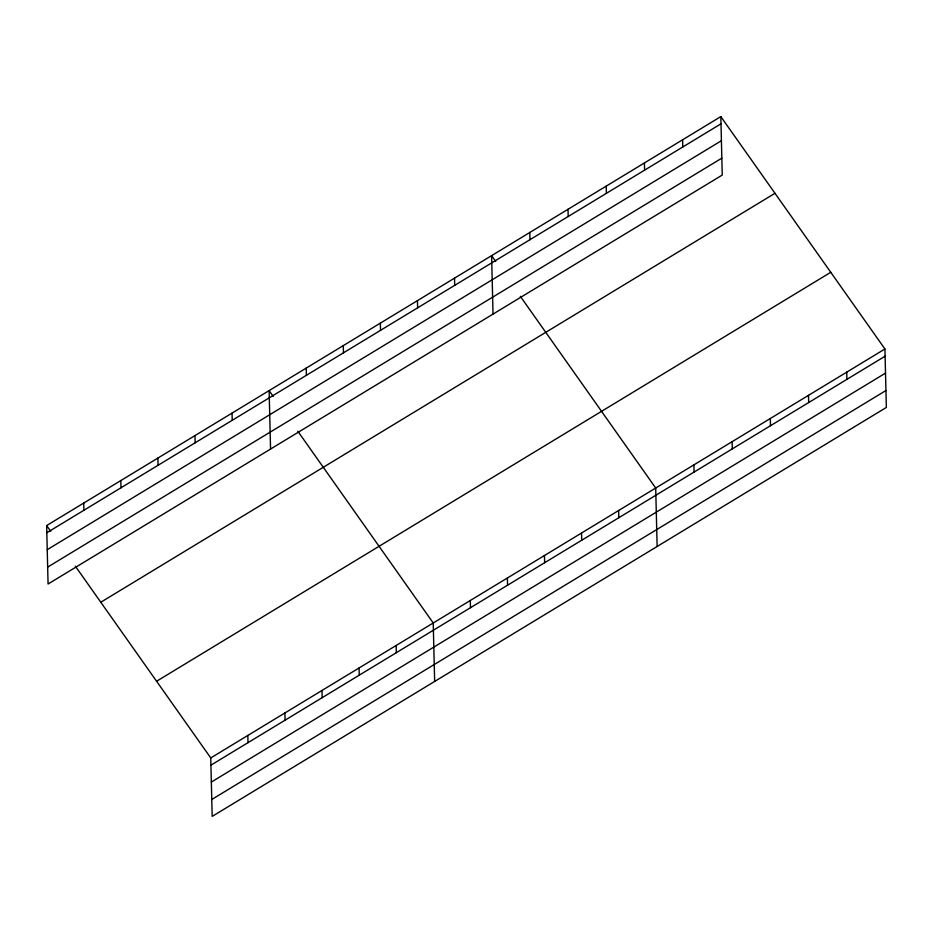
<?xml version="1.0" encoding="UTF-8"?>
<svg xmlns="http://www.w3.org/2000/svg" width="933" height="933" viewBox="0 0 933 933"><rect width="100%" height="100%" fill="white"/><g stroke="black" fill="none" stroke-linecap="round" stroke-linejoin="round"><path stroke-width="1.4" d="M720.824 116.602L722.247 175.054L48.073 584.011L46.65 525.559L720.824 116.602L884.927 348.989L886.35 407.441L212.176 816.398L210.753 757.946L75.363 566.226M46.825 532.766L720.999 123.809M47.245 549.677L721.407 140.72M47.665 567.101L721.839 158.143M100.799 602.24L774.973 193.294M156.592 681.253L830.767 272.296M210.753 757.946L884.927 348.989M210.928 765.153L885.102 356.196M211.336 782.064L885.51 373.107M211.768 799.488L885.942 390.53M495.703 261.462L491.609 255.642L493.032 314.106M520.322 296.309L655.701 488.029L657.135 546.493M273.229 396.408L269.124 390.6L270.558 449.053M297.849 431.268L433.227 622.987L434.65 681.44M46.65 525.559L50.755 531.367M846.721 372.162L846.896 379.369M808.514 395.335L808.689 402.543M770.308 418.509L770.483 425.716M732.113 441.682L732.288 448.89M693.907 464.856L694.082 472.063M682.618 139.775L682.793 146.982M644.411 162.948L644.598 170.156M618.626 510.526L618.801 517.733M606.217 186.122L606.392 193.329M581.539 533.011L581.726 540.23M568.01 209.295L568.185 216.503M544.464 555.508L544.639 562.716M529.804 232.469L529.979 239.688M507.389 578.005L507.564 585.213M470.302 600.49L470.477 607.698M454.523 278.139L454.698 285.346M417.448 300.636L417.622 307.843M396.152 645.473L396.327 652.692M380.361 323.121L380.547 330.329M359.065 667.97L359.24 675.177M343.286 345.618L343.461 352.826M321.99 690.467L322.165 697.674M306.211 368.103L306.386 375.323M284.903 712.952L285.09 720.159M247.828 735.449L248.003 742.656M232.049 413.097L232.224 420.305M194.974 435.583L195.149 442.79M157.887 458.08L158.062 465.287M120.812 480.565L120.987 487.784M83.725 503.062L83.9 510.269"/></g></svg>
